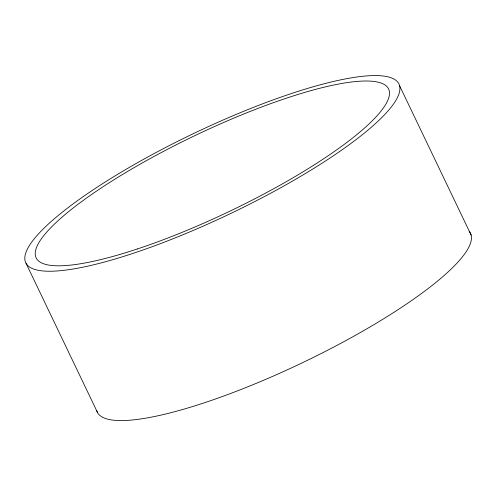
<?xml version="1.0" encoding="UTF-8"?>
<svg xmlns="http://www.w3.org/2000/svg" width="496" height="496" viewBox="0 0 496 496"><rect width="100%" height="100%" fill="white"/><g stroke="black" fill="none" stroke-linecap="round" stroke-linejoin="round"><path stroke-width="0.74" d="M399.584 85.727A206.906 44.076 -25.6 0 1 128.538 254.845A206.906 44.076 -25.6 0 1 108.965 179.645A206.906 44.076 -25.6 0 1 399.584 85.727L471.132 235.061M26.09 263.419L97.638 412.753M469.129 231.235A206.906 44.076 -25.6 0 1 305.127 361.441A206.906 44.076 -25.6 0 1 96.782 410.769M137.299 248.98A195.412 41.627 -25.6 0 0 388.852 89.571A195.412 41.627 -25.6 0 0 110.937 181.672A195.412 41.627 -25.6 0 0 137.299 248.98"/></g></svg>
